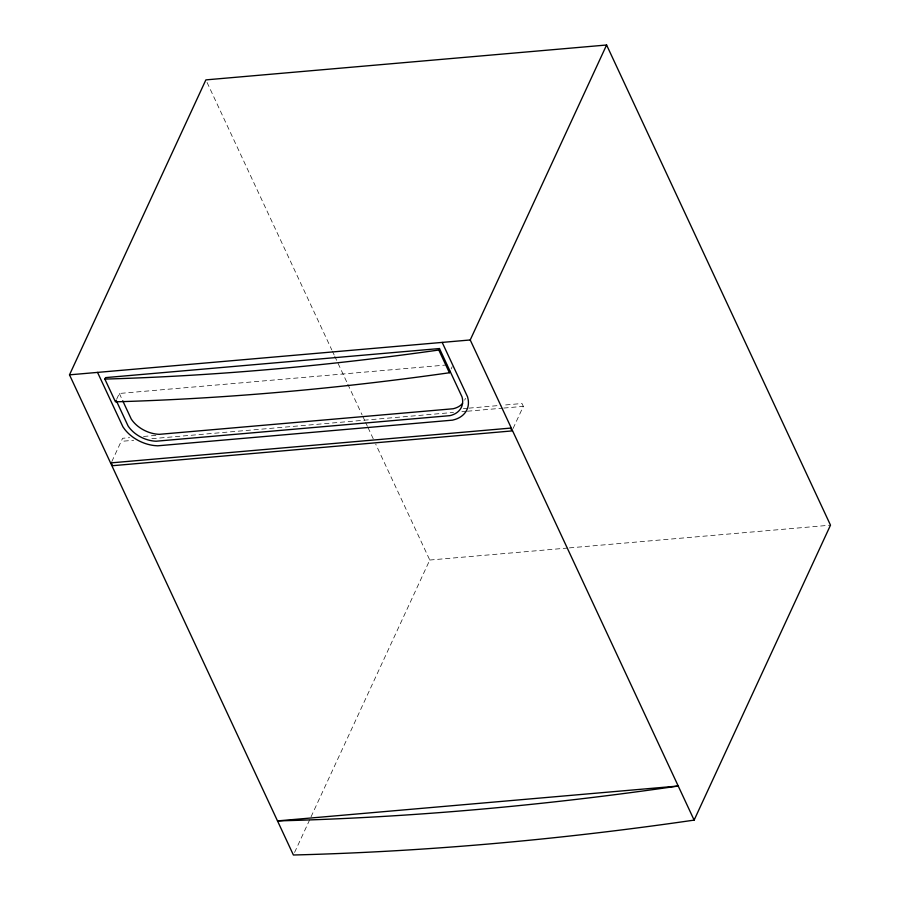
<?xml version="1.0" encoding="UTF-8"?>
<svg xmlns="http://www.w3.org/2000/svg" width="900" height="900" viewBox="0 0 900 900"><rect width="100%" height="100%" fill="white"/><g stroke="black" fill="none" stroke-linecap="round" stroke-linejoin="round"><path stroke-width="0.67" stroke-dasharray="4.5 3.38" d="M116.674 399.206L119.317 393.469L447.671 364.882M111.802 461.632L122.603 438.277L129.578 437.67M451.147 368.989L452.205 366.694M294.57 852.457L310.444 818.134M311.029 816.863L429.772 560.036L375.728 444.139M513.09 428.479L523.316 406.361L522 403.515L502.447 405.214M143.55 436.455L156.116 435.364M463.343 408.623L467.527 408.251M468.934 408.139L501.053 405.338M123.93 441.124L133.706 440.269M151.852 438.694L453.499 412.436M461.88 411.705L466.065 411.345M467.46 411.221L502.369 408.184M503.775 408.06L523.316 406.361M429.772 560.036L568.001 548.01M569.396 547.886L830.498 525.161M207.056 82.429L331.774 349.886M332.37 351.169L334.159 354.983M334.744 356.265L347.22 383.006M347.816 384.277L362.07 414.844M362.666 416.115L365.04 421.211M365.625 422.494L367.414 426.308M368.01 427.579L373.354 439.043M119.317 393.469L122.164 399.555M465.379 398.272A26.865 18.675 24.8 0 1 464.704 400.14"/><path stroke-width="1.35" d="M69.502 374.839L205.875 79.886L606.6 45L830.498 525.161L694.125 820.114A2670.457 1481.692 -25 0 1 293.4 855L69.502 374.839L470.228 339.964L606.6 45M450.079 371.284L449.404 372.757A2358.821 1308.78 -25 0 1 115.459 401.827L104.861 379.091L105.536 377.618L439.481 348.548L462.004 396.855A26.865 18.675 24.8 0 1 449.921 415.642L156.049 441.225A26.865 18.675 24.8 0 1 128.059 425.914L116.145 400.354M449.404 372.757L438.806 350.021L439.481 348.548M470.228 339.964L694.125 820.114M442.181 342.405L467.561 396.844L468.191 399.69A32.895 22.871 24.8 0 1 455.591 419.287L452.576 420.142L157.635 445.815L154.08 445.534A32.895 22.871 24.8 0 1 124.909 429.581L122.94 426.848L97.549 372.397M122.726 400.77L131.243 419.04A26.865 18.675 24.8 0 0 159.232 434.34L453.105 408.757A26.865 18.675 24.8 0 0 462.555 403.493M438.806 350.021A2358.821 1308.78 -25 0 1 104.861 379.091M510.626 428.096L111.24 462.859L112.556 465.705L511.954 430.931L510.626 428.096M678.229 786.026L277.504 820.901A2670.457 1481.692 -25 0 0 678.229 786.026"/></g></svg>
